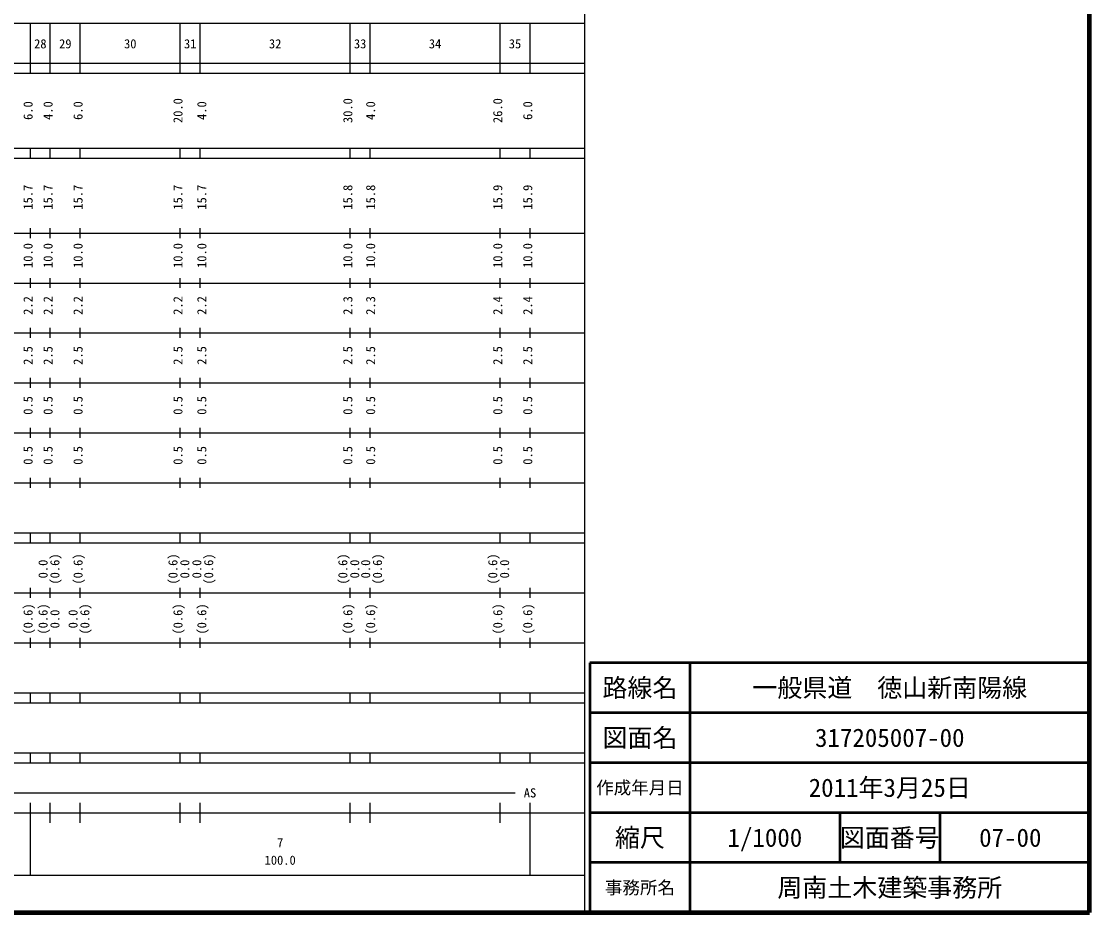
# Model space of a CAD drawing. Units: millimetres on the paper, enlarged 1000 times. Extents: x 40000 to 680000, y 20000 to 380000.
# Drawn here: x 466205 to 680000, y 20000 to 198357 of the extents above; entities that cross this region are included whole.
import ezdxf
from ezdxf.enums import TextEntityAlignment as Align

# ---------------------------------------------------------------- set-up
doc = ezdxf.new("R2010")
doc.units = ezdxf.units.MM
doc.header["$LTSCALE"] = 1000
for name, color, linetype, lineweight in [('M-TTL', 2, 'Continuous', 140), ('M-TTL-BAND', 7, 'Continuous', 25), ('M-TTL-FRAM', 2, 'Continuous', 50), ('M-TTL-LINE', 7, 'Continuous', 50)]:
    doc.layers.add(name, color=color, linetype=linetype, lineweight=lineweight)
doc.layers.add('M-TTL-TXT', color=7, linetype='Continuous')
doc.styles.add('ＭＳ ゴシック', font='')
doc.styles.get('ＭＳ ゴシック').set_extended_font_data('MS Gothic')

msp = doc.modelspace()

# ---------------------------------------------------------------- linework, layer by layer
at = {"layer": 'M-TTL'}
for p, q in [((680000, 20000), (680000, 380000)), ((40000, 20000), (680000, 20000))]:
    msp.add_line(p, q, dxfattribs=at)
at = {"layer": 'M-TTL-BAND'}
for p, q in [((579000, 20000), (579000, 370000)), ((68000, 198000), (579000, 198000)), ((468000, 188000), (468000, 198000)), ((472000, 188000), (472000, 198000)), ((478000, 188000), (478000, 198000)), ((498000, 188000), (498000, 198000)), ((502000, 188000), (502000, 198000)), ((532000, 188000), (532000, 198000)), ((536000, 188000), (536000, 198000)), ((562000, 188000), (562000, 198000)), ((568000, 188000), (568000, 198000)), ((40000, 190000), (579000, 190000)), ((40000, 188000), (579000, 188000)), ((40000, 173000), (579000, 173000)), ((468000, 171000), (468000, 173000)), ((472000, 171000), (472000, 173000)), ((478000, 171000), (478000, 173000)), ((498000, 171000), (498000, 173000)), ((502000, 171000), (502000, 173000)), ((532000, 171000), (532000, 173000)), ((536000, 171000), (536000, 173000)), ((562000, 171000), (562000, 173000)), ((568000, 171000), (568000, 173000)), ((40000, 171000), (579000, 171000)), ((468000, 155000), (468000, 157000)), ((472000, 155000), (472000, 157000)), ((478000, 155000), (478000, 157000)), ((498000, 155000), (498000, 157000)), ((502000, 155000), (502000, 157000)), ((532000, 155000), (532000, 157000)), ((536000, 155000), (536000, 157000)), ((562000, 155000), (562000, 157000)), ((568000, 155000), (568000, 157000)), ((40000, 156000), (579000, 156000)), ((46000, 146000), (579000, 146000)), ((468000, 145000), (468000, 147000)), ((472000, 145000), (472000, 147000)), ((478000, 145000), (478000, 147000)), ((498000, 145000), (498000, 147000)), ((502000, 145000), (502000, 147000)), ((532000, 145000), (532000, 147000)), ((536000, 145000), (536000, 147000)), ((562000, 145000), (562000, 147000)), ((568000, 145000), (568000, 147000)), ((468000, 135000), (468000, 137000)), ((472000, 135000), (472000, 137000)), ((478000, 135000), (478000, 137000)), ((498000, 135000), (498000, 137000)), ((502000, 135000), (502000, 137000)), ((532000, 135000), (532000, 137000)), ((536000, 135000), (536000, 137000)), ((562000, 135000), (562000, 137000)), ((568000, 135000), (568000, 137000)), ((52000, 136000), (579000, 136000)), ((468000, 125000), (468000, 127000)), ((472000, 125000), (472000, 127000)), ((478000, 125000), (478000, 127000)), ((498000, 125000), (498000, 127000)), ((502000, 125000), (502000, 127000)), ((532000, 125000), (532000, 127000)), ((536000, 125000), (536000, 127000)), ((562000, 125000), (562000, 127000)), ((568000, 125000), (568000, 127000)), ((46000, 126000), (579000, 126000)), ((52000, 116000), (579000, 116000)), ((468000, 115000), (468000, 117000)), ((472000, 115000), (472000, 117000)), ((478000, 115000), (478000, 117000)), ((498000, 115000), (498000, 117000)), ((502000, 115000), (502000, 117000)), ((532000, 115000), (532000, 117000)), ((536000, 115000), (536000, 117000)), ((562000, 115000), (562000, 117000)), ((568000, 115000), (568000, 117000)), ((468000, 105000), (468000, 107000)), ((472000, 105000), (472000, 107000)), ((478000, 105000), (478000, 107000)), ((498000, 105000), (498000, 107000)), ((502000, 105000), (502000, 107000)), ((532000, 105000), (532000, 107000)), ((536000, 105000), (536000, 107000)), ((562000, 105000), (562000, 107000)), ((568000, 105000), (568000, 107000)), ((46000, 106000), (579000, 106000)), ((40000, 96000), (579000, 96000)), ((468000, 94000), (468000, 96000)), ((472000, 94000), (472000, 96000)), ((478000, 94000), (478000, 96000)), ((498000, 94000), (498000, 96000)), ((502000, 94000), (502000, 96000)), ((532000, 94000), (532000, 96000)), ((536000, 94000), (536000, 96000)), ((562000, 94000), (562000, 96000)), ((568000, 94000), (568000, 96000)), ((40000, 94000), (579000, 94000)), ((49000, 84000), (579000, 84000)), ((468000, 83000), (468000, 85000)), ((472000, 83000), (472000, 85000)), ((478000, 83000), (478000, 85000)), ((498000, 83000), (498000, 85000)), ((502000, 83000), (502000, 85000)), ((532000, 83000), (532000, 85000)), ((536000, 83000), (536000, 85000)), ((562000, 83000), (562000, 85000)), ((568000, 83000), (568000, 85000)), ((468000, 73000), (468000, 75000)), ((472000, 73000), (472000, 75000)), ((478000, 73000), (478000, 75000)), ((498000, 73000), (498000, 75000)), ((502000, 73000), (502000, 75000)), ((532000, 73000), (532000, 75000)), ((536000, 73000), (536000, 75000)), ((562000, 73000), (562000, 75000)), ((568000, 73000), (568000, 75000)), ((40000, 74000), (579000, 74000)), ((40000, 64000), (579000, 64000)), ((468000, 62000), (468000, 64000)), ((472000, 62000), (472000, 64000)), ((478000, 62000), (478000, 64000)), ((498000, 62000), (498000, 64000)), ((502000, 62000), (502000, 64000)), ((532000, 62000), (532000, 64000)), ((536000, 62000), (536000, 64000)), ((562000, 62000), (562000, 64000)), ((568000, 62000), (568000, 64000)), ((40000, 62000), (579000, 62000)), ((40000, 52000), (579000, 52000)), ((468000, 50000), (468000, 52000)), ((472000, 50000), (472000, 52000)), ((478000, 50000), (478000, 52000)), ((498000, 50000), (498000, 52000)), ((502000, 50000), (502000, 52000)), ((532000, 50000), (532000, 52000)), ((536000, 50000), (536000, 52000)), ((562000, 50000), (562000, 52000)), ((568000, 50000), (568000, 52000)), ((40000, 50000), (579000, 50000)), ((71000, 44000), (565000, 44000)), ((468000, 27500), (468000, 42000)), ((472000, 38000), (472000, 42000)), ((478000, 38000), (478000, 42000)), ((498000, 38000), (498000, 42000)), ((502000, 38000), (502000, 42000)), ((532000, 38000), (532000, 42000)), ((536000, 38000), (536000, 42000)), ((562000, 38000), (562000, 42000)), ((568000, 27500), (568000, 42000)), ((40000, 40000), (579000, 40000)), ((68000, 27500), (579000, 27500))]:
    msp.add_line(p, q, dxfattribs=at)
at = {"layer": 'M-TTL-FRAM'}
for p, q in [((680000, 70000), (580000, 70000)), ((580000, 70000), (580000, 20000))]:
    msp.add_line(p, q, dxfattribs=at)
at = {"layer": 'M-TTL-LINE'}
for p, q in [((600000, 70000), (600000, 20000)), ((680000, 60000), (580000, 60000)), ((680000, 50000), (580000, 50000)), ((680000, 40000), (580000, 40000)), ((630000, 40000), (630000, 30000)), ((650000, 40000), (650000, 30000)), ((680000, 30000), (580000, 30000))]:
    msp.add_line(p, q, dxfattribs=at)

# ---------------------------------------------------------------- texts
at = {"layer": 'M-TTL-BAND', "style": 'ＭＳ ゴシック'}
for s, p in [('28', (470000, 192405)), ('29', (475000, 192405)), ('30', (488000, 192405)), ('31', (500000, 192405)), ('32', (517000, 192405)), ('33', (534000, 192405)), ('34', (549000, 192405)), ('35', (565000, 192405)), ('AS', (568000, 42500)), ('7', (518000, 32523)), ('100.0', (518000, 29033))]:
    msp.add_text(s, height=1833, dxfattribs=at).set_placement(p, align=Align.BOTTOM_CENTER)
for s, p in [('6.0', (469000, 180500)), ('4.0', (473000, 180500)), ('6.0', (479000, 180500)), ('20.0', (499000, 180500)), ('4.0', (503778, 180500)), ('30.0', (533000, 180500)), ('4.0', (537560, 180500)), ('26.0', (563000, 180500)), ('6.0', (569000, 180500)), ('15.7', (469000, 163174)), ('15.7', (473000, 163174)), ('15.7', (479000, 163174)), ('15.7', (499000, 163174)), ('15.7', (503778, 163174)), ('15.8', (533000, 163174)), ('15.8', (537560, 163174)), ('15.9', (563000, 163174)), ('15.9', (569000, 163174)), ('10.0', (469000, 151500)), ('10.0', (473000, 151500)), ('10.0', (479000, 151500)), ('10.0', (499000, 151500)), ('10.0', (503778, 151500)), ('10.0', (533000, 151500)), ('10.0', (537560, 151500)), ('10.0', (563000, 151500)), ('10.0', (569000, 151500)), ('2.2', (469000, 141500)), ('2.2', (473000, 141500)), ('2.2', (479000, 141500)), ('2.2', (499000, 141500)), ('2.2', (503778, 141500)), ('2.4', (563000, 141500)), ('2.4', (569000, 141500)), ('2.3', (533000, 141500)), ('2.3', (537560, 141500)), ('2.5', (469000, 131500)), ('2.5', (473000, 131500)), ('2.5', (479000, 131500)), ('2.5', (499000, 131500)), ('2.5', (503778, 131500)), ('2.5', (533000, 131500)), ('2.5', (537560, 131500)), ('2.5', (563000, 131500)), ('2.5', (569000, 131500)), ('0.5', (469000, 121500)), ('0.5', (473000, 121500)), ('0.5', (479000, 121500)), ('0.5', (499000, 121500)), ('0.5', (503778, 121500)), ('0.5', (533000, 121500)), ('0.5', (537560, 121500)), ('0.5', (563000, 121500)), ('0.5', (569000, 121500)), ('0.5', (469000, 111500)), ('0.5', (473000, 111500)), ('0.5', (479000, 111500)), ('0.5', (499000, 111500)), ('0.5', (503778, 111500)), ('0.5', (533000, 111500)), ('0.5', (537560, 111500)), ('0.5', (563000, 111500)), ('0.5', (569000, 111500)), ('0.0', (472000, 88764)), ('(0.6)', (474370, 88764)), ('(0.6)', (479000, 88764)), ('(0.6)', (498000, 88764)), ('0.0', (500370, 88764)), ('0.0', (502778, 88764)), ('(0.6)', (505148, 88764)), ('(0.6)', (532000, 88764)), ('0.0', (534370, 88764)), ('0.0', (536560, 88764)), ('(0.6)', (538930, 88764)), ('(0.6)', (562000, 88764)), ('0.0', (564370, 88764)), ('(0.6)', (469000, 78764)), ('(0.6)', (472000, 78764)), ('(0.6)', (480370, 78764)), ('(0.6)', (499000, 78764)), ('(0.6)', (503778, 78764)), ('(0.6)', (533000, 78764)), ('(0.6)', (537560, 78764)), ('(0.6)', (563000, 78764)), ('(0.6)', (569000, 78764)), ('0.0', (474370, 78764)), ('0.0', (478000, 78764))]:
    msp.add_text(s, height=1833, rotation=90, dxfattribs=at).set_placement(p, align=Align.BOTTOM_CENTER)
at = {"layer": 'M-TTL-TXT', "style": 'ＭＳ ゴシック'}
for s, height, p in [('路線名', 3666, (590000, 65000)), ('路線名', 3666, (590000, 65000)), ('一般県道\u3000徳山新南陽線', 3666, (640000, 65000)), ('図面名', 3666, (590000, 55000)), ('図面名', 3666, (590000, 55000)), ('317205007-00', 3666, (640000, 55000)), ('2011年3月25日', 3666, (640000, 45000)), ('作成年月日', 2566, (590000, 45000)), ('作成年月日', 2566, (590000, 45000)), ('縮尺', 3666, (590000, 35000)), ('縮尺', 3666, (590000, 35000)), ('1/1000', 3666, (615000, 35000)), ('図面番号', 3666, (640000, 35000)), ('図面番号', 3666, (640000, 35000)), ('07-00', 3666, (664125, 35000)), ('事務所名', 2566, (590000, 25000)), ('事務所名', 2566, (590000, 25000)), ('周南土木建築事務所', 3666, (640000, 25000))]:
    msp.add_text(s, height=height, dxfattribs=at).set_placement(p, align=Align.MIDDLE_CENTER)

doc.saveas('drawing.dxf')
